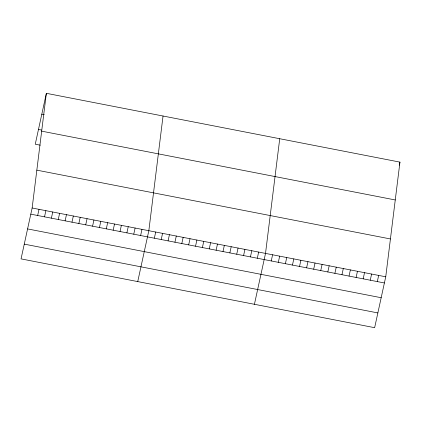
<?xml version="1.0" encoding="UTF-8"?>
<svg xmlns="http://www.w3.org/2000/svg" width="421" height="421" viewBox="0 0 421 421"><rect width="100%" height="100%" fill="white"/><g stroke="black" fill="none" stroke-linecap="round" stroke-linejoin="round"><path stroke-width="0.63" d="M32.143 207.995L46.357 93.315L399.95 162.117L385.741 276.797L374.643 327.685L21.05 258.883L32.143 207.995L385.741 276.797M163.043 116.017L148.834 230.697L137.735 281.586M279.728 138.725L265.519 253.405L254.421 304.294M46.357 93.315L35.259 144.203L40.253 145.171M37.664 215.499L39.011 209.332M44.526 216.831L45.873 210.668M51.394 218.167L52.736 212M58.256 219.504L59.603 213.336M65.118 220.841L66.465 214.673M71.986 222.177L73.328 216.01M78.848 223.509L80.195 217.341M85.71 224.846L87.058 218.678M92.578 226.182L93.92 220.015M99.44 227.519L100.782 221.351M106.302 228.856L107.65 222.688M113.17 230.187L114.512 224.019M120.032 231.524L121.374 225.356M126.895 232.86L128.242 226.693M133.757 234.197L135.104 228.029M140.625 235.534L141.966 229.366M154.349 238.202L155.696 232.034M161.217 239.538L162.559 233.371M168.079 240.875L169.421 234.708M174.941 242.207L176.288 236.044M181.809 243.543L183.151 237.376M188.671 244.88L190.013 238.712M195.533 246.217L196.881 240.049M202.396 247.553L203.743 241.386M209.263 248.885L210.605 242.722M216.126 250.221L217.473 244.054M222.988 251.558L224.335 245.39M229.855 252.895L231.197 246.727M236.718 254.231L238.065 248.064M243.58 255.563L244.927 249.4M250.448 256.899L251.79 250.732M257.31 258.236L258.652 252.068M271.245 260.946L272.592 254.779M278.318 262.325L279.66 256.157M285.391 263.699L286.733 257.531M292.463 265.077L293.805 258.91M299.531 266.451L300.878 260.283M306.604 267.83L307.951 261.662M313.677 269.203L315.024 263.036M320.749 270.582L322.091 264.414M327.822 271.955L329.164 265.788M334.89 273.334L336.237 267.167M341.963 274.708L343.31 268.54M349.035 276.087L350.383 269.919M356.108 277.46L357.45 271.292M363.181 278.839L364.523 272.671M370.254 280.212L371.596 274.045M399.276 165.2L399.95 162.117M377.321 281.591L378.668 275.423M41.795 114.238L44.289 114.722M38.479 129.442L41.6 130.052M41.668 131.157L395.261 199.959M36.832 170.152L390.43 238.954M30.801 214.163L384.394 282.965M27.581 228.919L381.179 297.721M24.265 244.127L377.863 312.929"/></g></svg>
